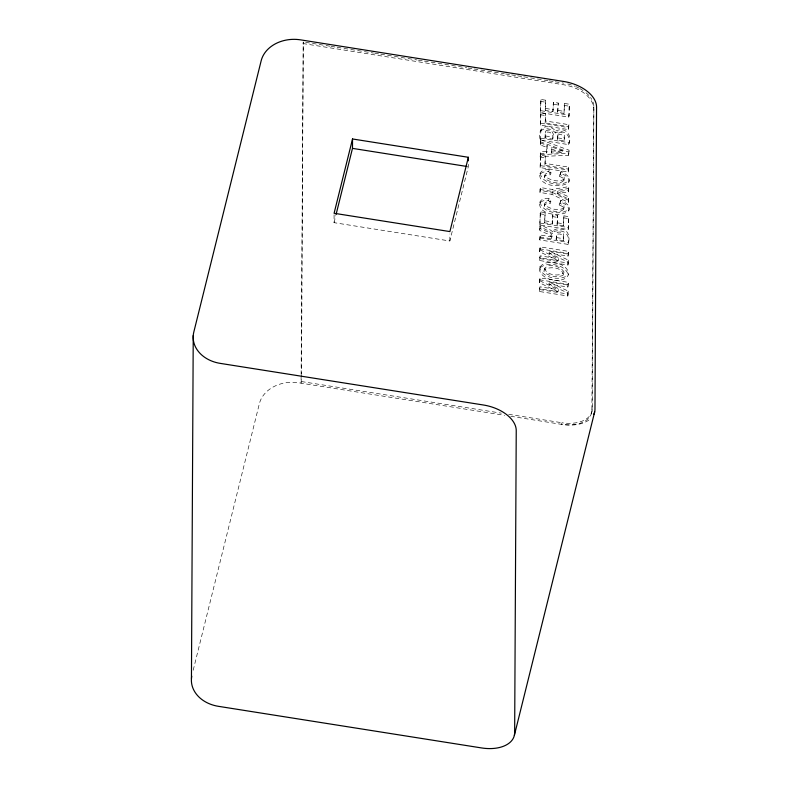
<?xml version="1.0" encoding="UTF-8"?>
<svg xmlns="http://www.w3.org/2000/svg" width="788" height="788" viewBox="0 0 788 788"><rect width="100%" height="100%" fill="white"/><g stroke="black" fill="none" stroke-linecap="round" stroke-linejoin="round"><path stroke-width="0.59" stroke-dasharray="3.94 2.96" d="M301.114 375.738L301.075 383.126L301.499 375.403M301.124 374.507L303.242 41.961L301.499 374.172M468.308 164.337L468.299 166.682L449.849 240.98L334.043 222.669L334.082 214.444M449.849 240.98L449.889 233.938M567.823 295.993L567.833 293.087L548.94 284.044L549.413 282.124L568.315 291.166L567.823 295.993L539.475 291.511L539.967 286.812L558.456 289.738L557.973 291.659L539.494 288.733M557.973 291.659L539.524 282.784L540.016 277.869L568.355 282.35L567.872 287.039L548.94 284.044M567.981 265.024L568 262.118L549.098 253.076L549.581 251.155L568.473 260.198L567.981 265.024L539.642 260.542L540.135 255.844L558.613 258.769L558.14 260.69L539.652 257.765M558.14 260.69L539.681 251.815L540.174 246.9L568.522 251.382L568.03 256.07L549.098 253.076M552.772 231.79L548.615 228.796L540.292 224.708L539.819 226.629L548.133 230.717L552.299 233.711C552.27 229.278 557.244 228.274 560.682 229.131C568.916 229.141 570.246 238.094 568.089 244.398L539.75 239.916L540.243 235.011L552.073 236.883L551.6 238.803L539.76 236.932M551.6 238.803C551.63 233.169 542.912 233.376 539.8 230.204L539.819 226.629M539.829 225.013L540.361 211.854L545.138 212.612L544.616 222.787L552.329 224.009L552.851 214.671L557.618 215.429L557.106 224.767L563.39 225.762L563.913 215.863L568.7 216.621L568.65 227.584L568.168 229.505L539.829 225.013L540.361 211.854M557.609 191.681L568.808 196.931L568.315 202.358L551.925 194.341L539.997 192.459L540.007 189.484L540.489 187.564L552.378 189.445L568.857 186.608L568.365 191.967L557.136 193.602L557.609 191.681L568.837 190.046M540.125 167.578L540.657 155.256L545.434 156.014L544.922 165.352L568.256 169.046L568.237 172.03L540.125 167.578L540.657 155.256M540.184 156.556L540.676 151.463L547.118 151.266L547.148 145.356L540.726 143.052L540.735 139.801L569.054 150.203L569.035 153.355L568.562 155.275L540.184 156.556L540.676 151.463M540.204 153.384L546.645 153.187L546.675 147.277L540.243 144.972L540.735 139.801M555.855 131.015C565.124 126.336 572.925 134.945 568.611 144.618L540.273 140.136C536.746 127.134 547.473 122.564 555.855 131.015L555.382 132.936C552.447 128.71 543.592 126.72 540.509 131.537M540.351 125.154L540.883 112.832L545.651 113.58L545.138 122.918L568.473 126.612L568.463 129.596L540.351 125.154L540.883 112.832M540.41 112.625L540.952 99.465L545.729 100.214L545.207 110.389L552.92 111.61L553.432 102.273L558.209 103.031L557.697 112.369L563.981 113.364L564.494 103.464L569.291 104.223L569.231 115.186L568.759 117.107L540.41 112.625L540.952 99.465M539.475 291.511L539.967 286.812M539.524 282.784L540.016 277.869M539.642 260.542L540.135 255.844M539.681 251.815L540.174 246.9M539.75 239.916L540.243 235.011M539.8 230.204L540.292 224.708M539.997 192.459L540.489 187.564M540.273 140.136L540.982 129.616M544.616 222.787L545.138 212.612M544.922 165.352L545.434 156.014M545.06 137.9L545.257 133.123L546.143 130.66C551.57 128.04 555.215 134.423 552.644 139.102L545.06 137.9L545.739 131.202M545.138 122.918L545.651 113.58M545.207 110.389L545.729 100.214M551.423 153.02L551.925 147.07L562.435 150.774L561.952 152.695L551.423 153.02L551.925 147.07M552.073 236.883C552.102 231.248 543.385 231.455 540.273 228.274M552.644 139.102C554.368 134.551 549.896 130.463 545.66 132.581L545.257 133.123M552.329 224.009L552.851 214.671M552.92 111.61L553.432 102.273M556.121 239.522L556.968 232.765C558.928 231.327 562.543 232.056 563.715 234.213L563.312 240.655L556.121 239.522L556.702 233.662M557.352 139.85L558.298 133.192C563.39 130.424 566.178 136.748 563.913 140.885L557.352 139.85L557.953 133.822M557.106 224.767L557.618 215.429M557.697 112.369L558.209 103.031M563.312 240.655L563.243 236.134C562.061 233.977 558.456 233.248 556.495 234.686L556.23 235.582M563.39 225.762L563.913 215.863M563.913 140.885C565.607 136.787 561.617 132.886 557.815 135.112L557.471 135.743M563.981 113.364L564.494 103.464M567.872 287.039L568.355 282.35M568.03 256.07L568.522 251.382M568.089 244.398C570.354 237.395 566.296 230.421 558.682 230.874C556.328 230.677 553.107 231.061 552.299 233.711M568.168 229.505L568.7 216.621M568.315 202.358L568.808 196.931M568.365 191.967L568.857 186.608M568.562 155.275L569.054 150.203M568.611 144.618C572.009 135.398 563.262 128.71 555.382 132.936M568.759 117.107L569.291 104.223M568.237 172.03L568.729 167.125L545.394 163.431M568.463 129.596L568.956 124.691L545.611 120.997M593.856 106.675L592.271 408.795A30.781 18.4 13.9 0 1 561.972 422.752L561.588 424.318A30.781 18.4 13.9 0 0 591.886 410.361L593.856 106.675A30.781 18.4 13.9 0 0 590.488 97.476M539.741 175.172C540.44 193.04 588.961 185.643 561.125 171.587L559.273 176.246L562.75 177.891L564.011 180.117C560.179 185.554 549.699 182.048 545.05 178.64A4.974 2.975 13.9 0 1 544.853 176.039L546.783 175.005L550.516 174.759L550.999 172.838L549.246 169.666C545.444 169.43 539.859 170.306 539.741 175.172C541.06 171.626 545.621 171.656 548.773 171.587L550.516 174.759M540.223 173.252C541.858 184.205 562.002 187.446 569.133 180.255M539.593 203.846C540.292 221.724 588.803 214.326 560.967 200.27L559.125 204.929L562.602 206.574L563.863 208.79C560.032 214.228 549.551 210.721 544.902 207.323A4.974 2.975 13.9 0 1 544.705 204.713L546.626 203.678L550.369 203.442L550.842 201.521L549.098 198.349C545.296 198.113 539.711 198.98 539.593 203.846C540.913 200.31 545.473 200.329 548.625 200.27L550.369 203.442M540.066 201.925C541.711 212.888 561.844 216.129 568.985 208.938M539.356 268.462C539.366 280.183 564.247 285.295 568.601 274.382C568.847 262.493 543.612 257.44 539.356 268.462C546.32 260.789 568.03 264.522 568.128 276.302M539.829 266.541C540.204 278.174 561.489 281.877 568.601 274.382M568.66 182.176C569.99 177.379 564.444 174.522 560.642 173.508L559.273 176.246M568.503 210.859C569.842 206.062 564.297 203.206 560.495 202.191L559.125 204.929M563.371 274.697C561.361 261.655 527.783 269.88 553.757 276.401C579.938 277.967 549.551 256.267 544.153 269.929M544.636 268.009C545.68 275.091 558.997 276.982 563.844 272.776M563.873 180.876L564.178 177.044L559.756 174.325M563.715 209.559L564.031 205.727L559.598 203.008M193.188 670.273L259.37 403.692A33.529 26.605 0.3 0 1 298.75 382.801L504.635 415.315M334.043 222.669L335.796 215.587M540.243 144.972L540.726 143.052M546.675 147.277L547.148 145.356M546.645 153.187L547.118 151.266M544.488 177.083L544.961 175.163M548.773 171.587L549.246 169.666M544.341 205.767L544.813 203.846M548.625 200.27L549.098 198.349M540.007 189.484L551.905 191.366L552.378 189.445M568.473 126.612L568.956 124.691M551.925 194.341L552.398 192.42L540.47 190.538M560.642 173.508L561.125 171.587M568.256 169.046L568.729 167.125M560.495 202.191L560.967 200.27M568 262.118L568.473 260.198M567.833 293.087L568.315 291.166M591.886 410.361L592.271 408.795M591.611 412.764L592.005 411.198M564.346 178.955C559.253 182.865 550.369 180.304 545.532 176.719A4.974 2.975 13.9 0 1 545.335 174.118L547.256 173.084L550.999 172.838M564.198 207.638C559.106 211.548 550.221 208.978 545.375 205.392A4.974 2.975 13.9 0 1 545.188 202.792L547.108 201.758L550.842 201.521M551.905 191.366L568.384 188.529M540.657 154.635L569.035 153.355M551.905 151.099L562.435 150.774M305.665 42.345L329.896 46.177M331.108 46.364L335.954 47.132M337.166 47.329L373.522 53.072M374.733 53.269L379.58 54.037M380.791 54.224L417.138 59.977M418.349 60.164L423.195 60.932M424.407 61.119L466.821 67.827M468.033 68.024L472.879 68.783M474.09 68.98L504.379 73.767M505.591 73.964L510.437 74.722M511.648 74.919L516.495 75.687M517.706 75.875L522.552 76.643M523.764 76.83L548.005 80.662M549.216 80.859L554.062 81.627M555.274 81.814L563.755 83.154M302.858 43.527L563.361 84.72A30.781 18.4 13.9 0 1 593.472 108.232M540.47 101.386L545.247 102.135M564.021 105.385L568.818 106.144M552.959 104.193L557.737 104.952M545.68 108.468L553.393 109.69M558.17 110.448L564.454 111.443M540.893 110.704L569.231 115.186M540.401 114.752L545.178 115.501M540.824 123.233L568.936 127.676M545.542 135.979L553.117 137.181M557.835 137.93L564.385 138.964M540.745 138.205L569.094 142.697M540.184 157.176L544.951 157.935M540.607 165.657L568.719 170.109M539.888 213.775L544.656 214.533M563.43 217.784L568.227 218.542M552.368 216.592L557.146 217.35M545.089 220.867L552.812 222.088M557.579 222.846L563.863 223.841M540.302 223.093L568.65 227.584M556.594 237.602L563.784 238.734M540.223 237.996L568.572 242.477M539.701 248.821L568.04 253.303M549.581 251.155L568.503 254.15M540.115 258.622L568.463 263.103M539.534 279.789L567.882 284.271M549.413 282.124L568.345 285.118M539.957 289.59L568.296 294.072M301.459 381.559L501.395 413.168M508.664 414.321L561.972 422.752M510.693 416.271L561.962 424.427A33.529 20.045 13.9 0 0 590.517 418.733M551.442 148.991L561.952 152.695M540.263 141.722L568.572 152.123M557.136 193.602L568.325 198.852M540.164 249.894L558.613 258.769M539.997 280.853L558.456 289.738M552.398 192.42L568.788 200.438M567.695 83.942A30.781 18.4 13.9 0 1 575.299 86.414M576.205 86.798A30.781 18.4 13.9 0 1 578.845 88.059M579.682 88.502A30.781 18.4 13.9 0 1 585.08 92.019M585.986 92.757A30.781 18.4 13.9 0 1 589.857 96.658"/><path stroke-width="1.18" d="M191.445 678.478L193.237 335.53M336.092 214.415L352.482 148.371L352.531 138.974L468.348 157.285L468.328 160.811M352.531 138.974L334.092 213.272L449.899 231.583L468.348 157.285M514.357 735.362L594.684 411.838M352.482 148.371L467.097 166.495M593.827 414.321A33.529 20.045 13.9 0 0 594.979 409.218L596.555 107.099A33.529 20.045 13.9 0 0 563.765 81.479L300.553 39.853A33.529 26.605 0.3 0 0 261.173 60.745L193.799 332.083A33.529 26.605 0.3 0 0 220.226 363.376L483.438 405.002A33.529 20.045 13.9 0 1 516.239 430.622L514.653 732.741A33.529 20.045 13.9 0 1 481.645 747.95L218.434 706.324A33.529 26.605 0.3 0 1 191.76 676.173"/></g></svg>
